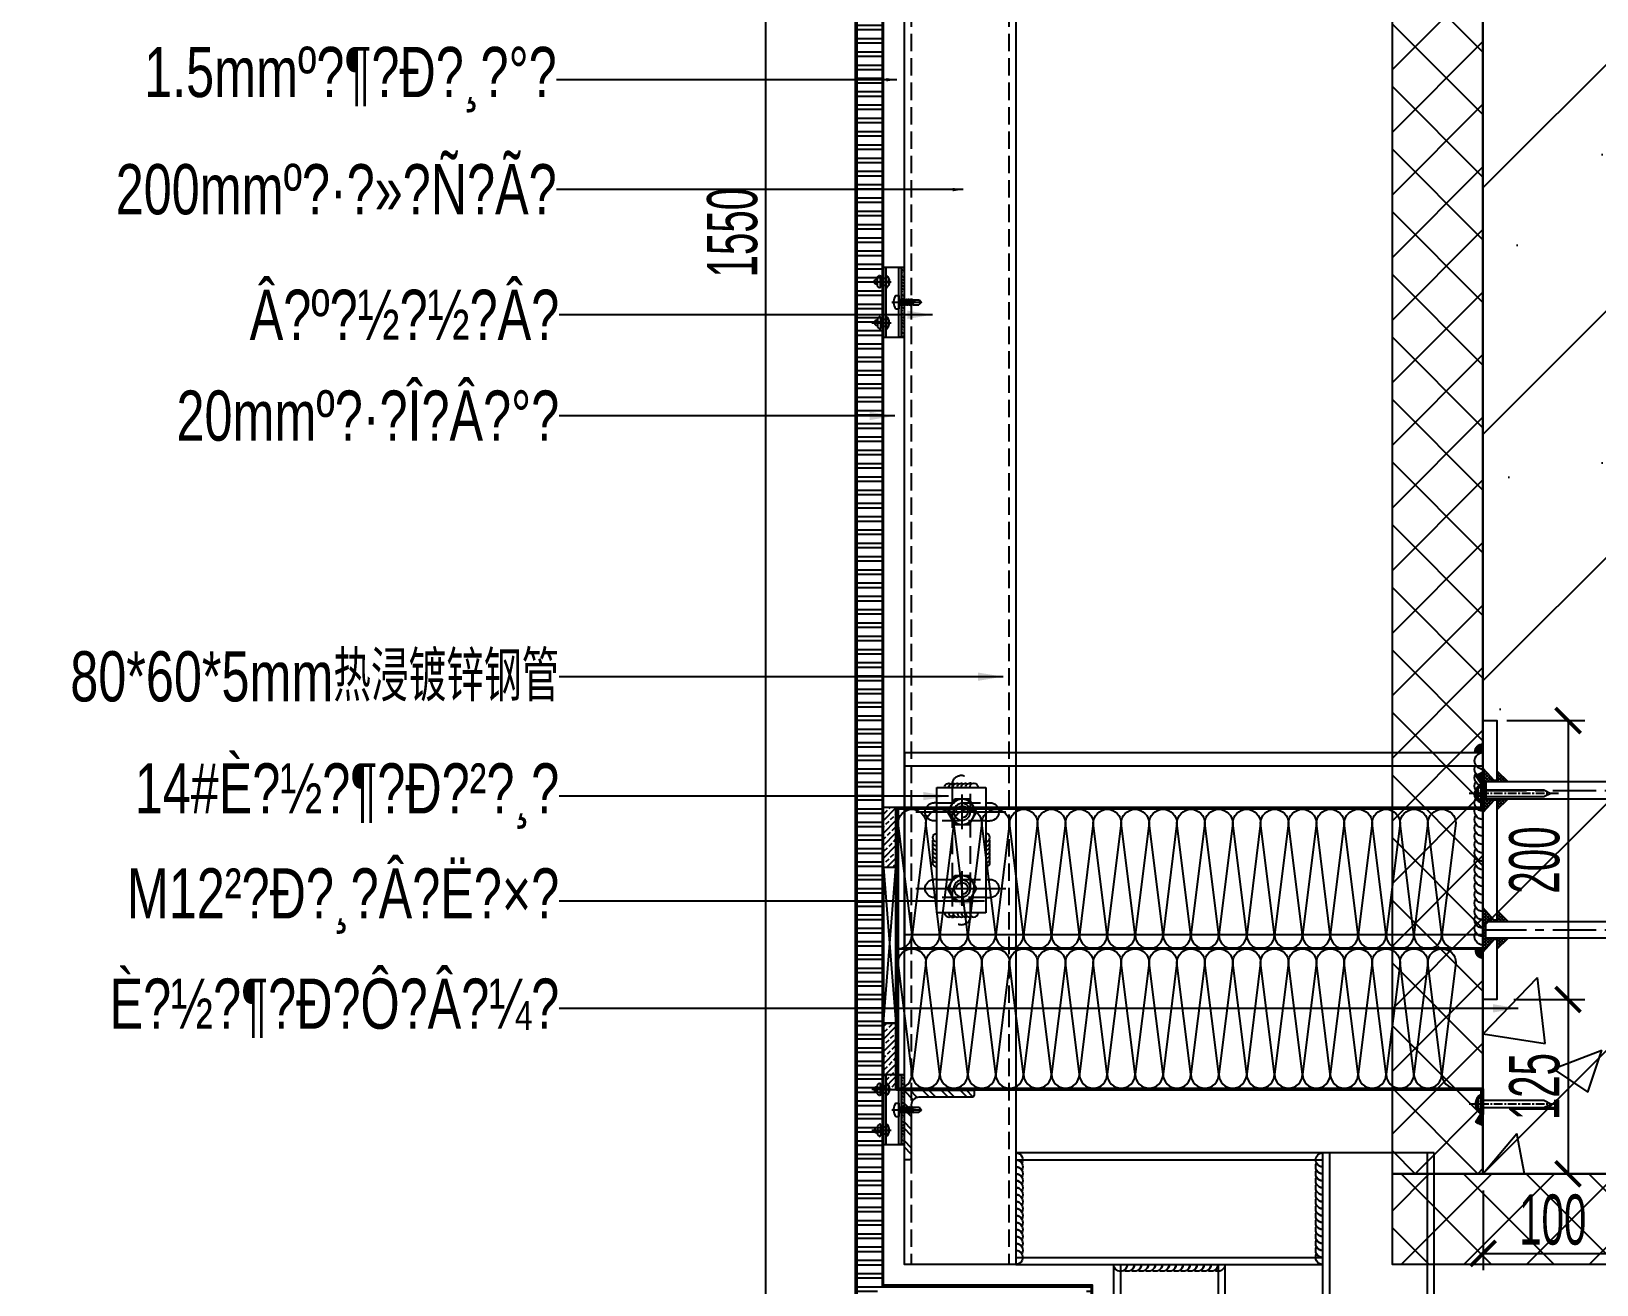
# Model space of a CAD drawing. Extents: x -8792 to 174344, y -43961 to 62816.
# Drawn here: x 119822 to 120944, y -9866 to -8967 of the extents above; entities that cross this region are included whole.
import ezdxf
from ezdxf.xclip import XClip

# ---------------------------------------------------------------- set-up
doc = ezdxf.new("R2010")
doc.units = 0
doc.header["$LTSCALE"] = 50
doc.header["$XCLIPFRAME"] = 0
for name, pattern in [('CENTER', [2, 1.25, -0.25, 0.25, -0.25]), ('CENTER2', [28.575, 19.05, -3.175, 3.175, -3.175]), ('DASH', [0.35, 0.25, -0.1]), ('DOT2', [0.125, 0, -0.125]), ('HIDDEN', [0.375, 0.25, -0.125]), ('HIDDEN2', [0.1875, 0.125, -0.0625]), ('JIS_08_15', [17.25, 15, -0.75, 0.75, -0.75])]:
    doc.linetypes.add(name, pattern=pattern)
for name, color, linetype in [('#分隔线', 1, 'JIS_08_15'), ('#填充层', 8, 'Continuous'), ('#岩棉', 8, 'Continuous'), ('#文字', 2, 'Continuous'), ('#标注', 1, 'Continuous'), ('#焊缝', 1, 'Continuous'), ('#结构边线+内凹外凸边线', 5, 'Continuous'), ('#虚线', 8, 'HIDDEN'), ('#配件', 11, 'Continuous'), ('#钢材', 34, 'Continuous'), ('#铝板', 2, 'Continuous'), ('0-填充', 8, 'Continuous'), ('0-点划线', 1, 'CENTER'), ('0-焊缝', 10, 'Continuous'), ('0-粗实线', 3, 'Continuous'), ('0-胶和胶条', 4, 'Continuous'), ('1 标注线 辅助线', 1, 'CENTER'), ('6 附件', 6, 'Continuous'), ('8 填充 焊缝', 8, 'Continuous'), ('A-FLOR-OTLN', 4, 'DOT2'), ('GASKET', 150, 'Continuous'), ('PJ', 4, 'Continuous'), ('STEEL', 34, 'Continuous'), ('TC', 251, 'Continuous'), ('WA', 34, 'Continuous'), ('XC', 3, 'Continuous'), ('中心线', 1, 'CENTER2'), ('保温层', 6, 'Continuous'), ('其他', 4, 'Continuous'), ('吊顶', 7, 'Continuous'), ('螺栓钉类', 241, 'Continuous')]:
    doc.layers.add(name, color=color, linetype=linetype)
doc.layers.add('TC1_hatch', color=251, linetype='Continuous', lineweight=13)
doc.styles.add('JHZX', font='jrs.shx', dxfattribs={"width": 0.6, "bigfont": 'jhz.shx'})
doc.styles.add('文字1', font='jrs.shx', dxfattribs={"width": 0.7, "bigfont": 'hztxt.shx'})
doc.dimstyles.new('JZBZ-12', dxfattribs={"dimscale": 12, "dimtxt": 3, "dimasz": 1.5, "dimexe": 1, "dimexo": 1, "dimgap": 0.5, "dimtad": 1, "dimdec": 0, "dimdsep": 46, "dimtxsty": 'JHZX', "dimblk1": 'ARCHTICK', "dimblk2": 'ARCHTICK', "dimsah": 1, "dimcen": 0, "dimclrd": 1, "dimclre": 1, "dimclrt": 2, "dimadec": 3, "dimazin": 2, "dimtfac": 1, "dimtdec": 0, "dimtix": 1, "dimtmove": 0, "dimatfit": 3, "dimfxl": 0, "dimtolj": 1, "dimlwd": -1, "dimlwe": -1, "dimarcsym": 0})
doc.dimstyles.new('JZBZ-5', dxfattribs={"dimscale": 5, "dimtxt": 3, "dimasz": 1.5, "dimexe": 1, "dimexo": 1, "dimgap": 0.5, "dimtad": 1, "dimdec": 0, "dimdsep": 46, "dimtxsty": 'JHZX', "dimblk1": 'ARCHTICK', "dimblk2": 'ARCHTICK', "dimsah": 1, "dimcen": 0, "dimclrd": 1, "dimclre": 1, "dimclrt": 2, "dimadec": 3, "dimazin": 2, "dimtfac": 1, "dimtdec": 0, "dimtix": 1, "dimtmove": 0, "dimatfit": 3, "dimfxl": 0, "dimtolj": 1, "dimlwd": -1, "dimlwe": -1, "dimarcsym": 0})

# ---------------------------------------------------------------- blocks, each defined once
blk = doc.blocks.new('A$Cbd8d7c8c')
at = {"layer": 'A-FLOR-OTLN', "color": 8}
blk.add_lwpolyline([(-22721.2, -15689.9), (-43719.4, -33393.2, 0.413756), (-43991.6, -36561, 0.189672), (122158.2, -126683, 0.414786), (124666, -124719.5), (133885.2, -48361.9, 0.379931), (116453.3, -23207.9, 0.236452)], format="xyb", dxfattribs=at)
at = {"layer": '吊顶', "const_width": 3}
blk.add_lwpolyline([(36525.2, -42886.2, 0.056654), (31389.8, -41079.3), (30859.1, -40957.8, -0.112536), (21289.5, -36343.7, -0.028917), (3039, -19971, 0.413532), (-633.6, -19953.4), (-31397.9, -50352.8, 0.414781), (-31416.3, -54033.3, 0.170492), (123964.3, -129414.7, 0.412564), (126841.2, -127143.2), (136317.5, -48655.6, 1.269195), (87076.8, -54393.3)], format="xyb", dxfattribs=at)
blk = doc.blocks.new('*U329')
at = {"layer": '#分隔线', "ltscale": 0.3}
blk.add_line((-10.2, 0), (3.6, 0), dxfattribs=at)
at = {"layer": '#配件', "linetype": 'ByBlock'}
for p, q in [((-4.7, 4.6), (-6.3, 3.2)), ((-6.3, 3.2), (-6.3, 0)), ((-6.3, 0), (-6.3, -3.2)), ((-4, 3.8), (-4.7, 4.6)), ((-4, 3.8), (-4, -3.8)), ((-4, 2.5), (0, 2.5)), ((0, 4.8), (0, -4.8)), ((-6.3, -3.2), (-4.7, -4.6)), ((-4.7, -4.6), (-4, -3.8)), ((-4, -2.5), (0, -2.5))]:
    blk.add_line(p, q, dxfattribs=at)
for centre, radius, start, end in [((-6.8, 0), 1.75, 74.1304, 285.8696), ((-4.3, 0), 6.45, 312.1962, 47.8038), ((4.6, 0), 3.05, 149.4329, 210.5671)]:
    blk.add_arc(centre, radius, start, end, dxfattribs=at)
blk = doc.blocks.new('*U326')
at = {"layer": '中心线', "color": 1, "linetype": 'CENTER', "ltscale": 2.357948}
blk.add_line((0, -4.9), (0, 16.4), dxfattribs=at)
at = {"layer": '其他', "color": 4, "linetype": 'Continuous'}
for p, q in [((-2.4, 9.3), (-0.4, 9.5)), ((-2.4, 7.7), (2.4, 8.3)), ((-2.4, 6.1), (2.4, 6.7)), ((-2.4, 4.5), (2.4, 5.1)), ((-2.4, 2.9), (2.4, 3.5)), ((-2.4, 1.3), (2.4, 1.9)), ((-1.9, 0), (1.8, 0.7)), ((-1.8, 9.6), (-0.4, 9.9)), ((-1.8, 8.9), (0, 9.2)), ((-1.8, 8), (1.8, 8.7)), ((-1.8, 7.3), (1.8, 8)), ((-1.8, 6.4), (1.8, 7.1)), ((-1.8, 5.7), (1.8, 6.4)), ((-1.8, 4.8), (1.8, 5.5)), ((-1.8, 4.1), (1.8, 4.8)), ((-1.8, 3.2), (1.8, 3.9)), ((-1.8, 2.5), (1.8, 3.2)), ((-1.8, 1.6), (1.8, 2.3)), ((-1.8, 0.9), (1.8, 1.6)), ((0, 0), (2.4, 0.3)), ((0.2, 9.3), (1.8, 9.6)), ((0.3, 10), (1.8, 10.3)), ((0.5, 9.7), (2.4, 9.9))]:
    blk.add_line(p, q, dxfattribs=at)
at = {"layer": '螺栓钉类', "color": 241, "linetype": 'Continuous'}
for p, q in [((-0.3, 16), (-1.8, 14.5)), ((-1.8, 9.6), (-1.8, 14.5)), ((-0.4, 9.9), (0.3, 16)), ((0, 16), (-0.3, 16)), ((0, 16), (0.3, 16)), ((0.3, 16), (1.8, 14.5)), ((1.8, 10.3), (1.8, 14.5)), ((-4.7, -2.1), (-4.7, 0)), ((-4.7, 0), (-2, 0)), ((-2.4, 9.3), (-1.8, 9.6)), ((-2.4, 9.3), (-1.8, 8.9)), ((-2.4, 7.7), (-1.8, 8)), ((-2.4, 7.7), (-1.8, 7.3)), ((-2.4, 6.1), (-1.8, 6.4)), ((-2.4, 6.1), (-1.8, 5.7)), ((-2.4, 4.5), (-1.8, 4.8)), ((-2.4, 4.5), (-1.8, 4.1)), ((-2.4, 2.9), (-1.8, 3.2)), ((-2.4, 2.9), (-1.8, 2.5)), ((-2.4, 1.3), (-1.8, 1.6)), ((-2.4, 1.3), (-1.8, 0.9)), ((-2, 0), (2.6, 0)), ((-1.8, 8), (-1.8, 8.9)), ((-1.8, 6.4), (-1.8, 7.3)), ((-1.8, 4.8), (-1.8, 5.7)), ((-1.8, 3.2), (-1.8, 4.1)), ((-1.8, 1.6), (-1.8, 2.5)), ((-1.8, 0.2), (-1.8, 0.9)), ((1.8, 10.3), (2.4, 9.9)), ((1.8, 9.6), (2.4, 9.9)), ((1.8, 8.7), (1.8, 9.6)), ((1.8, 8.7), (2.4, 8.3)), ((1.8, 8), (2.4, 8.3)), ((1.8, 7.1), (1.8, 8)), ((1.8, 7.1), (2.4, 6.7)), ((1.8, 6.4), (2.4, 6.7)), ((1.8, 5.5), (1.8, 6.4)), ((1.8, 5.5), (2.4, 5.1)), ((1.8, 4.8), (2.4, 5.1)), ((1.8, 3.9), (1.8, 4.8)), ((1.8, 3.9), (2.4, 3.5)), ((1.8, 3.2), (2.4, 3.5)), ((1.8, 2.3), (1.8, 3.2)), ((1.8, 2.3), (2.4, 1.9)), ((1.8, 1.6), (2.4, 1.9)), ((1.8, 0.7), (1.8, 1.6)), ((1.8, 0.7), (2.4, 0.3)), ((2.4, 0.2), (2.4, 0.3)), ((2.6, 0), (4.8, 0)), ((-0.4, -3.3), (0.4, -3.3)), ((-0.4, -3.7), (-0.4, -3.3)), ((0.4, -3.7), (0.4, -3.3)), ((4.8, -2.1), (4.8, 0))]:
    blk.add_line(p, q, dxfattribs=at)
for centre, radius, start, end in [((-3.3, 18.9), 4.65, 289.468, 321.5036), ((-2, 0.2), 0.2, 270, 0), ((0, 9.7), 0.447, 154.9328, 46.41), ((2.6, 0.2), 0.2, 180, 270), ((0, 4.3), 8, 233.5764, 267.134), ((0, 4.3), 8, 272.866, 306.4236)]:
    blk.add_arc(centre, radius, start, end, dxfattribs=at)
blk = doc.blocks.new('A$C11e1ca40')
at = {"layer": 'GASKET'}
h = blk.add_hatch(dxfattribs=at)
h.set_pattern_fill('ANSI33', color=256, scale=0.5, double=1)
h.set_pattern_definition([(45, (-13726.6846, -3571.859), (-2.245064, 2.245064), []), (45, (-13724.4395, -3571.859), (-2.245064, 2.245064), [1.5875, -0.79375])])
h.paths.add_polyline_path([(-25, -2), (25, -2), (25, 0), (-25, 0)])
blk.add_lwpolyline([(-25, -2), (25, -2), (25, 0), (-25, 0), (-25, -2)], dxfattribs=at)
at = {"layer": 'XC'}
for points in [[(-25, -15), (25, -15), (25, -2), (-25, -2)], [(25, -4), (-25, -4), (-25, -2), (25, -2)]]:
    blk.add_lwpolyline(points, close=True, dxfattribs=at)
for points in [[(25, -4), (-25, -4)], [(25, -13), (-25, -13)]]:
    blk.add_lwpolyline(points, dxfattribs=at)
at = {"layer": '6 附件', "xscale": -1, "rotation": 270}
blk.add_blockref('*U329', (-14.7, -13), dxfattribs=at)
at = {"layer": '6 附件', "rotation": 90}
blk.add_blockref('*U329', (14.7, -13), dxfattribs=at)
at = {"layer": '螺栓钉类'}
blk.add_blockref('*U326', (0, -4, 0), dxfattribs=at)
blk = doc.blocks.new('*U132')
at = {"layer": '8 填充 焊缝'}
h = blk.add_hatch(dxfattribs=at)
h.set_pattern_fill('ANSI37', color=256, scale=0.5, style=0)
h.set_pattern_definition([(45, (12.254, 0), (-1.122532, 1.122532), []), (135, (12.254, 0), (-1.122532, -1.122532), [])])
h.paths.add_polyline_path([(-66, 0), (-50, 0), (-50, -2), (-56, -2), (-56, -8), (-57, -8)])
h.paths.add_polyline_path([(-64, -10), (-56, -10), (-56, -18)])
h.paths.add_polyline_path([(-57, -10), (-57, -8), (-56, -8), (-56, -10)])
h.paths.add_polyline_path([(-44, -10), (-44, -8), (-43, -8), (-43, -10)])
h.paths.add_polyline_path([(-43, -8), (-44, -8), (-44, -2), (-50, -2), (-50, 0), (-34, 0)])
h.paths.add_polyline_path([(-44, -18), (-44, -10), (-36, -10)])
h = blk.add_hatch(dxfattribs=at)
h.set_pattern_fill('ANSI37', color=256, scale=0.5, style=0)
h.set_pattern_definition([(45, (-194.1757, 772.9268), (-1.122532, 1.122532), []), (135, (-194.1757, 772.9268), (-1.122532, -1.122532), [])])
h.paths.add_polyline_path([(66, 0), (50, 0), (50, -2), (56, -2), (56, -8), (57, -8)])
h.paths.add_polyline_path([(64, -10), (56, -10), (56, -18)])
h.paths.add_polyline_path([(57, -10), (57, -8), (56, -8), (56, -10)])
h.paths.add_polyline_path([(44, -10), (44, -8), (43, -8), (43, -10)])
h.paths.add_polyline_path([(43, -8), (44, -8), (44, -2), (50, -2), (50, 0), (34, 0)])
h.paths.add_polyline_path([(44, -18), (44, -10), (36, -10)])
at = {"layer": '0-焊缝'}
for points in [[(-44, -200, 0.57735), (-39.7, -192.5, -0.267949), (-44, -195, 0.57735), (-39.7, -187.5, -0.267949), (-44, -190, 0.57735), (-39.7, -182.5, -0.267949), (-44, -185, 0.57735), (-39.7, -177.5, -0.267949), (-44, -180, 0.57735), (-39.7, -172.5, -0.267949), (-44, -175, 0.57735), (-39.7, -167.5, -0.267949), (-44, -170, 0.57735), (-39.7, -162.5, -0.267949), (-44, -165, 0.57735), (-39.7, -157.5, -0.267949), (-44, -160, 0.57735), (-39.7, -152.5, -0.267949), (-44, -155, 0.57735), (-39.7, -147.5, -0.267949), (-44, -150, 1), (-44, -140, 1)], [(44, -200, -0.57735), (39.7, -192.5, 0.267949), (44, -195, -0.57735), (39.7, -187.5, 0.267949), (44, -190, -0.57735), (39.7, -182.5, 0.267949), (44, -185, -0.57735), (39.7, -177.5, 0.267949), (44, -180, -0.57735), (39.7, -172.5, 0.267949), (44, -175, -0.57735), (39.7, -167.5, 0.267949), (44, -170, -0.57735), (39.7, -162.5, 0.267949), (44, -165, -0.57735), (39.7, -157.5, 0.267949), (44, -160, -0.57735), (39.7, -152.5, 0.267949), (44, -155, -0.57735), (39.7, -147.5, 0.267949), (44, -150, -1), (44, -140, -1)]]:
    blk.add_lwpolyline(points, format="xyb", dxfattribs=at)
at = {"layer": '1 标注线 辅助线', "ltscale": 0.5}
for p, q in [((-50, 0), (-50, -210.3)), ((50, 0), (50, -210.3))]:
    blk.add_line(p, q, dxfattribs=at)
at = {"layer": '6 附件'}
for p, q in [((-57, -8), (-66, 0)), ((-43, -8), (-34, 0)), ((43, -8), (34, 0)), ((57, -8), (66, 0)), ((-64, -10), (-56, -18)), ((-57, -10), (-57, -8)), ((-36, -10), (-44, -18)), ((-43, -10), (-43, -8)), ((36, -10), (44, -18)), ((43, -10), (43, -8)), ((64, -10), (56, -18)), ((57, -10), (57, -8))]:
    blk.add_line(p, q, dxfattribs=at)
at = {"layer": 'STEEL'}
for points in [[(-56, -10), (-100, -10), (-100, 0), (100, 0), (100, -10), (56, -10)], [(44, -10), (-44, -10)], [(-44, -200), (-32, -200), (-32, -140), (-44, -140)], [(44, -200), (32, -200), (32, -140), (44, -140)]]:
    blk.add_lwpolyline(points, dxfattribs=at)
for points in [[(-44, -200), (-56, -200), (-56, -2), (-44, -2)], [(44, -200), (56, -200), (56, -2), (44, -2)]]:
    blk.add_lwpolyline(points, close=True, dxfattribs=at)
blk = doc.blocks.new('A$Ce8f40058')
at = {"layer": '#焊缝', "ltscale": 10}
for points in [[(-80, -80, -0.57735), (-84.3, -72.5, 0.267949), (-80, -75, -0.57735), (-84.3, -67.5, 0.267949), (-80, -70, -0.57735), (-84.3, -62.5, 0.267949), (-80, -65, -0.57735), (-84.3, -57.5, 0.267949), (-80, -60, -0.57735), (-84.3, -52.5, 0.267949), (-80, -55, -0.57735), (-84.3, -47.5, 0.267949), (-80, -50, -0.57735), (-84.3, -42.5, 0.267949), (-80, -45, -0.57735), (-84.3, -37.5, 0.267949), (-80, -40, -0.57735), (-84.3, -32.5, 0.267949), (-80, -35, -0.57735), (-84.3, -27.5, 0.267949), (-80, -30, -0.57735), (-84.3, -22.5, 0.267949), (-80, -25, -0.57735), (-84.3, -17.5, 0.267949), (-80, -20, -0.57735), (-84.3, -12.5, 0.267949), (-80, -15, -0.57735), (-84.3, -7.5, 0.267949), (-80, -10, -1), (-80, 0, -1)], [(-150, -80, -0.57735), (-157.5, -84.3, 0.267949), (-155, -80, -0.57735), (-162.5, -84.3, 0.267949), (-160, -80, -0.57735), (-167.5, -84.3, 0.267949), (-165, -80, -0.57735), (-172.5, -84.3, 0.267949), (-170, -80, -0.57735), (-177.5, -84.3, 0.267949), (-175, -80, -0.57735), (-182.5, -84.3, 0.267949), (-180, -80, -0.57735), (-187.5, -84.3, 0.267949), (-185, -80, -0.57735), (-192.5, -84.3, 0.267949), (-190, -80, -0.57735), (-197.5, -84.3, 0.267949), (-195, -80, -0.57735), (-202.5, -84.3, 0.267949), (-200, -80, -0.57735), (-207.5, -84.3, 0.267949), (-205, -80, -0.57735), (-212.5, -84.3, 0.267949), (-210, -80, -0.57735), (-217.5, -84.3, 0.267949), (-215, -80, -0.57735), (-222.5, -84.3, 0.267949), (-220, -80, -1), (-230, -80, -1)], [(-150, -200, -0.57735), (-145.7, -207.5, 0.267949), (-150, -205, -0.57735), (-145.7, -212.5, 0.267949), (-150, -210, -0.57735), (-145.7, -217.5, 0.267949), (-150, -215, -0.57735), (-145.7, -222.5, 0.267949), (-150, -220, -0.57735), (-145.7, -227.5, 0.267949), (-150, -225, -0.57735), (-145.7, -232.5, 0.267949), (-150, -230, -0.57735), (-145.7, -237.5, 0.267949), (-150, -235, -0.57735), (-145.7, -242.5, 0.267949), (-150, -240, -0.57735), (-145.7, -247.5, 0.267949), (-150, -245, -0.57735), (-145.7, -252.5, 0.267949), (-150, -250, -0.57735), (-145.7, -257.5, 0.267949), (-150, -255, -0.57735), (-145.7, -262.5, 0.267949), (-150, -260, -0.57735), (-145.7, -267.5, 0.267949), (-150, -265, -0.57735), (-145.7, -272.5, 0.267949), (-150, -270, -1), (-150, -280, -1)], [(-80, -200, 0.57735), (-84.3, -207.5, -0.267949), (-80, -205, 0.57735), (-84.3, -212.5, -0.267949), (-80, -210, 0.57735), (-84.3, -217.5, -0.267949), (-80, -215, 0.57735), (-84.3, -222.5, -0.267949), (-80, -220, 0.57735), (-84.3, -227.5, -0.267949), (-80, -225, 0.57735), (-84.3, -232.5, -0.267949), (-80, -230, 0.57735), (-84.3, -237.5, -0.267949), (-80, -235, 0.57735), (-84.3, -242.5, -0.267949), (-80, -240, 0.57735), (-84.3, -247.5, -0.267949), (-80, -245, 0.57735), (-84.3, -252.5, -0.267949), (-80, -250, 0.57735), (-84.3, -257.5, -0.267949), (-80, -255, 0.57735), (-84.3, -262.5, -0.267949), (-80, -260, 0.57735), (-84.3, -267.5, -0.267949), (-80, -265, 0.57735), (-84.3, -272.5, -0.267949), (-80, -270, 1), (-80, -280, 1)]]:
    blk.add_lwpolyline(points, format="xyb", dxfattribs=at)
at = {"layer": '#虚线', "color": 8, "linetype": 'DASH', "ltscale": 20}
for p, q in [((-75, 0), (-75, -399.9)), ((-5, 0), (-5, -399.9)), ((-300, -5), (-80, -5)), ((-300, -75), (-80, -75)), ((-225, -80), (-225, -280)), ((-155, -80), (-155, -280)), ((-150, -205), (-80, -205)), ((-150, -275), (-75, -275))]:
    blk.add_line(p, q, dxfattribs=at)
at = {"layer": 'WA'}
for p, q in [((0, 0), (-300, 0)), ((-80, 0), (-80, -399.9)), ((0, -399.9), (0, 0)), ((-300, -80), (-80, -80)), ((-230, -80), (-230, -280)), ((-150, -280), (-150, -80)), ((-80, -200), (-150, -200)), ((-230, -280), (-80, -280)), ((-80, -399.9), (0, -399.9))]:
    blk.add_line(p, q, dxfattribs=at)
blk = doc.blocks.new('*U209')
at = {"layer": '0-焊缝'}
for centre, end in [((3996.51, 3047.67), 180), ((4001.51, 3047.67), 120), ((4006.51, 3047.67), 120), ((4011.51, 3047.67), 120), ((4016.51, 3047.67), 120), ((4021.51, 3047.67), 120), ((4026.51, 3047.67), 120), ((4031.51, 3047.67), 120), ((4036.51, 3047.67), 120), ((4041.51, 3047.67), 120), ((4046.51, 3047.67), 120), ((4051.51, 3047.67), 120), ((4056.51, 3047.67), 120), ((4061.51, 3047.67), 120), ((4066.51, 3047.67), 120), ((4071.51, 3047.67), 120), ((4076.51, 3047.67), 120), ((4081.51, 3047.67), 120), ((4086.51, 3047.67), 120), ((4091.51, 3047.67), 120), ((4096.51, 3047.67), 120), ((4101.51, 3047.67), 120)]:
    blk.add_arc(centre, 5, 0, end, dxfattribs=at)
blk = doc.blocks.new('*U288')
at = {"layer": '#焊缝'}
for centre, end in [((3996.5, 3047.7), 180), ((4001.5, 3047.7), 120), ((4006.5, 3047.7), 120), ((4011.5, 3047.7), 120), ((4016.5, 3047.7), 120), ((4021.5, 3047.7), 120), ((4026.5, 3047.7), 120)]:
    blk.add_arc(centre, 5, 0, end, dxfattribs=at)
blk = doc.blocks.new('*U289')
at = {"layer": '#焊缝'}
for centre, end in [((3996.5, 3047.7), 180), ((4001.5, 3047.7), 120), ((4006.5, 3047.7), 120), ((4011.5, 3047.7), 120), ((4016.5, 3047.7), 120), ((4021.5, 3047.7), 120), ((4026.5, 3047.7), 120)]:
    blk.add_arc(centre, 5, 0, end, dxfattribs=at)
blk = doc.blocks.new('*U134')
at = {"layer": '#焊缝'}
h = blk.add_hatch(color=256, dxfattribs=at)
edge = h.paths.add_edge_path()
edge.add_line((2100.9, 914.2), (2100.9, 908.2))
edge.add_ellipse((2100.9, 902.2), major_axis=(-4.24, 4.24), ratio=1, start_angle=302.9288, end_angle=315, ccw=False)
edge.add_line((2102.1, 908), (2106.9, 908))
edge.add_ellipse((2100.9, 908.2), major_axis=(4.24, 4.24), ratio=1, start_angle=313.733, end_angle=405)
at = {"layer": '#钢材'}
h = blk.add_hatch(color=256, dxfattribs=at)
edge = h.paths.add_edge_path()
edge.add_line((2106.5, 768.1), (2100.9, 768.1))
edge.add_line((2100.9, 768.1), (2100.9, 760.1))
edge.add_ellipse((2100.9, 766.1), major_axis=(-4.24, 4.24), ratio=1, start_angle=135, end_angle=244.4712)
at = {"layer": '#分隔线'}
for p, q in [((2474.5, 853.3), (2474.5, 878.1)), ((2474.5, 798.3), (2474.5, 823.1)), ((2507.6, 810.7), (2443, 810.7))]:
    blk.add_line(p, q, dxfattribs=at)
at = {"layer": '#分隔线', "color": 34, "ltscale": 0.9}
blk.add_line((2507.6, 865.7), (2443, 865.7), dxfattribs=at)
at = {"layer": '#焊缝', "extrusion": (-1.22461e-16, 5.56886e-30, -1)}
blk.add_arc((-2100.9, 908.2), 6, 90, 180, dxfattribs=at)
at = {"layer": '#配件'}
for points in [[(2479.7, 874.7), (2484.9, 865.7), (2479.7, 856.7), (2469.3, 856.7), (2464.1, 865.7), (2469.3, 874.7)], [(2479.7, 819.7), (2484.9, 810.7), (2479.7, 801.7), (2469.3, 801.7), (2464.1, 810.7), (2469.3, 819.7)]]:
    blk.add_lwpolyline(points, close=True, dxfattribs=at)
for centre, radius in [((2474.5, 865.7), 9), ((2474.5, 865.7), 6), ((2474.5, 810.7), 9), ((2474.5, 810.7), 6)]:
    blk.add_circle(centre, radius, dxfattribs=at)
for centre in [(2474.5, 865.7), (2474.5, 810.7)]:
    blk.add_arc(centre, 4.25, 0, 270, dxfattribs=at)
at = {"layer": '#钢材', "color": 34}
for p, q in [((2515.9, 908.2), (2100.9, 908.2)), ((2100.9, 768.2), (2100.9, 908.2)), ((2515.9, 898.7), (2100.9, 898.7)), ((2100.9, 888.2), (2100.9, 788.2)), ((2492.5, 883.2), (2457.5, 883.2)), ((2457.5, 883.2), (2457.5, 793.2)), ((2492.5, 793.2), (2492.5, 883.2)), ((2457.5, 817.2), (2454.5, 817.2)), ((2515.9, 777.7), (2100.9, 777.7)), ((2515.9, 768.2), (2100.9, 768.2))]:
    blk.add_line(p, q, dxfattribs=at)
at = {"layer": '#钢材', "color": 8, "linetype": 'HIDDEN', "ltscale": 2}
blk.add_line((2435.9, 908.2), (2435.9, 768.2), dxfattribs=at)
at = {"layer": '#钢材'}
for p, q in [((2515.9, 908.2), (2515.9, 768.2)), ((2457.5, 872.2), (2454.5, 872.2)), ((2492.5, 872.2), (2494.5, 872.2)), ((2457.5, 859.2), (2454.5, 859.2)), ((2492.5, 859.2), (2494.5, 859.2)), ((2492.5, 817.2), (2494.5, 817.2)), ((2457.5, 804.2), (2454.5, 804.2)), ((2492.5, 804.2), (2494.5, 804.2)), ((2457.5, 793.2), (2492.5, 793.2))]:
    blk.add_line(p, q, dxfattribs=at)
at = {"layer": '#钢材', "linetype": 'Continuous'}
for p, q in [((2454.5, 872.2), (2454.5, 872.2)), ((2494.5, 872.2), (2494.5, 872.2)), ((2454.5, 859.2), (2454.5, 859.2)), ((2494.5, 859.2), (2494.5, 859.2)), ((2454.5, 817.2), (2454.5, 817.2)), ((2494.5, 817.2), (2494.5, 817.2)), ((2454.5, 804.2), (2454.5, 804.2)), ((2494.5, 804.2), (2494.5, 804.2))]:
    blk.add_line(p, q, dxfattribs=at)
at = {"layer": '#钢材', "color": 34, "linetype": 'HIDDEN2', "ltscale": 2}
for p, q in [((2492.5, 872.2), (2457.5, 872.2)), ((2457.5, 859.2), (2492.5, 859.2)), ((2492.5, 817.2), (2457.5, 817.2)), ((2457.5, 804.2), (2492.5, 804.2))]:
    blk.add_line(p, q, dxfattribs=at)
blk.add_lwpolyline([(2481.5, 885.4), (2481.5, 791, -1), (2468.5, 791), (2468.5, 885.4, -1)], format="xyb", close=True, dxfattribs=at)
at = {"layer": '#钢材', "color": 34}
for centre, start, end in [((2454.5, 865.7), 90, 270), ((2494.5, 865.7), 270, 90), ((2454.5, 810.7), 90, 270), ((2494.5, 810.7), 270, 90)]:
    blk.add_arc(centre, 6.5, start, end, dxfattribs=at)
at = {"layer": '#钢材', "color": 34, "xscale": 1.2, "yscale": 1.2, "zscale": 1.2, "rotation": 270}
blk.add_blockref('*U209', (-1556.3, 5698), dxfattribs=at)
at = {"layer": '#钢材', "xscale": 0.6, "yscale": 0.6, "zscale": 0.6}
blk.add_blockref('*U288', (68.1, -945.4), dxfattribs=at)
at = {"layer": '#钢材', "yscale": 0.6, "zscale": 0.6}
for name, p, xscale, rotation in [('*U289', (4286.1, 3245.1), -0.6, 90), ('*U289', (663.9, 3245.1), 0.6, 270), ('*U288', (68.1, 2621.8), -0.6, 180)]:
    blk.add_blockref(name, p, dxfattribs=dict(at, xscale=xscale, rotation=rotation))
blk = doc.blocks.new('射钉1')
at = {"layer": '0-点划线', "lineweight": -3, "ltscale": 0.1}
blk.add_line((55.5, 0), (-8.4, 0), dxfattribs=at)
at = {"layer": '0-粗实线'}
blk.add_line((0, -2.5), (0, 2.5), dxfattribs=at)
blk.add_lwpolyline([(45, 2.5), (0, 2.5), (0, 4.8, 0.198788), (-3, 2.4), (-3, -2.4, 0.198788), (0, -4.8), (0, -2.5), (45, -2.5), (50, 0)], format="xyb", close=True, dxfattribs=at)
blk.add_lwpolyline([(-2.4, 3.2), (-2, 2.7, -0.304141), (-1.9, 1.6), (-2, 1.5, 0.444452), (-1.7, 0.8), (-1.2, 0.1, -0.390174), (-1.2, -0.1), (-1.7, -0.8, 0.444452), (-2, -1.5), (-1.9, -1.6, -0.304141), (-2, -2.7), (-2.4, -3.2)], format="xyb", dxfattribs=at)
blk = doc.blocks.new('*U210')
at = {"layer": '#岩棉'}
blk.add_lwpolyline([(-4.44, 0), (205.31, 0), (205.31, 50), (-4.44, 50)], close=True, dxfattribs=at)
for points in [[(-4.44, 0, 0.414214), (0.56, 5), (-4.44, 45, -1), (5.56, 45), (0.56, 5, 0.414214), (5.56, 0)], [(5.56, 0, 0.414214), (10.56, 5), (5.56, 45, -1), (15.56, 45), (10.56, 5, 0.414214), (15.56, 0)], [(15.56, 0, 0.414214), (20.56, 5), (15.56, 45, -1), (25.56, 45), (20.56, 5, 0.414214), (25.56, 0)], [(25.56, 0, 0.414214), (30.56, 5), (25.56, 45, -1), (35.56, 45), (30.56, 5, 0.414214), (35.56, 0)], [(35.56, 0, 0.414214), (40.56, 5), (35.56, 45, -1), (45.56, 45), (40.56, 5, 0.414214), (45.56, 0)], [(45.56, 0, 0.414214), (50.56, 5), (45.56, 45, -1), (55.56, 45), (50.56, 5, 0.414214), (55.56, 0)], [(55.56, 0, 0.414214), (60.56, 5), (55.56, 45, -1), (65.56, 45), (60.56, 5, 0.414214), (65.56, 0)], [(65.56, 0, 0.414214), (70.56, 5), (65.56, 45, -1), (75.56, 45), (70.56, 5, 0.414214), (75.56, 0)], [(75.56, 0, 0.414214), (80.56, 5), (75.56, 45, -1), (85.56, 45), (80.56, 5, 0.414214), (85.56, 0)], [(85.56, 0, 0.414214), (90.56, 5), (85.56, 45, -1), (95.56, 45), (90.56, 5, 0.414214), (95.56, 0)], [(95.56, 0, 0.414214), (100.56, 5), (95.56, 45, -1), (105.56, 45), (100.56, 5, 0.414214), (105.56, 0)], [(105.56, 0, 0.414214), (110.56, 5), (105.56, 45, -1), (115.56, 45), (110.56, 5, 0.414214), (115.56, 0)], [(115.56, 0, 0.414214), (120.56, 5), (115.56, 45, -1), (125.56, 45), (120.56, 5, 0.414214), (125.56, 0)], [(125.56, 0, 0.414214), (130.56, 5), (125.56, 45, -1), (135.56, 45), (130.56, 5, 0.414214), (135.56, 0)], [(135.56, 0, 0.414214), (140.56, 5), (135.56, 45, -1), (145.56, 45), (140.56, 5, 0.414214), (145.56, 0)], [(145.56, 0, 0.414214), (150.56, 5), (145.56, 45, -1), (155.56, 45), (150.56, 5, 0.414214), (155.56, 0)], [(155.56, 0, 0.414214), (160.56, 5), (155.56, 45, -1), (165.56, 45), (160.56, 5, 0.414214), (165.56, 0)], [(165.56, 0, 0.414214), (170.56, 5), (165.56, 45, -1), (175.56, 45), (170.56, 5, 0.414214), (175.56, 0)], [(175.56, 0, 0.414214), (180.56, 5), (175.56, 45, -1), (185.56, 45), (180.56, 5, 0.414214), (185.56, 0)], [(185.56, 0, 0.414214), (190.56, 5), (185.56, 45, -1), (195.56, 45), (190.56, 5, 0.414214), (195.56, 0)]]:
    blk.add_lwpolyline(points, format="xyb", dxfattribs=at)
blk = doc.blocks.new('A$C075f0f5b')
at = {"layer": 'PJ'}
h = blk.add_hatch(dxfattribs=at)
h.set_pattern_fill('ANSI32', color=8, scale=2, angle=180, style=0)
h.set_pattern_definition([(225, (-3872.36, -631.605), (6.735192, -6.735192), []), (225, (-3876.85, -631.605), (6.735192, -6.735192), [])])
edge = h.paths.add_edge_path()
edge.add_line((0, 0), (-50, 0))
edge.add_line((-50, 0), (-50, -3.3))
edge.add_arc((-48.3, -3.3), 1.67, 180, 270)
edge.add_line((-48.3, -5), (-10.5, -5))
edge.add_arc((-10.5, -10.5), 5.5, 0, 90, ccw=False)
edge.add_line((-5, -10.5), (-5, -48.3))
edge.add_arc((-3.3, -48.3), 1.67, 180, 270)
edge.add_line((-3.3, -50), (0, -50))
edge.add_line((0, -50), (0, 0))
at = {"layer": 'WA'}
blk.add_lwpolyline([(0, 0), (-50, 0), (-50, -3.3, 0.414214), (-48.3, -5), (-10.5, -5, -0.414214), (-5, -10.5), (-5, -48.3, 0.414214), (-3.3, -50), (0, -50), (0, 0)], format="xyb", dxfattribs=at)
blk = doc.blocks.new('A$C3024f92e')
at = {"layer": '0-填充'}
h = blk.add_hatch(dxfattribs=at)
h.set_pattern_fill('ANSI32', color=256, scale=0.3, angle=-90, style=0)
h.set_pattern_definition([(315, (33374.979, 37137.0556), (1.010278814, 1.010278814), []), (315, (33374.979, 37136.382), (1.010278814, 1.010278814), [])])
edge = h.paths.add_edge_path()
edge.add_arc((-670, -1), 1, 90, 180, ccw=False)
edge.add_line((-670, 0), (-251.4, 0))
edge.add_line((-251.4, 0), (-251.4, 16.9))
edge.add_arc((-251.9, 16.9), 0.5, 0, 33.6901)
edge.add_line((-251.5, 17.2), (-255.2, 22.7))
edge.add_line((-255.2, 22.7), (-253.9, 23.5))
edge.add_line((-253.9, 23.5), (-250.3, 18.1))
edge.add_arc((-251.9, 16.9), 2, 0, 33.6901, ccw=False)
edge.add_line((-249.9, 16.9), (-249.9, -0.5))
edge.add_arc((-250.9, -0.5), 1, 270, 360, ccw=False)
edge.add_line((-250.9, -1.5), (-669.5, -1.5))
edge.add_line((-669.5, -1.5), (-669.5, -201.5))
edge.add_line((-669.5, -201.5), (-250.9, -201.5))
edge.add_arc((-250.9, -202.5), 1, 0, 90, ccw=False)
edge.add_line((-249.9, -202.5), (-249.9, -219.9))
edge.add_arc((-251.9, -219.9), 2, -33.6901, 0, ccw=False)
edge.add_line((-250.3, -221.1), (-253.9, -226.5))
edge.add_line((-253.9, -226.5), (-255.2, -225.7))
edge.add_line((-255.2, -225.7), (-251.5, -220.2))
edge.add_arc((-251.9, -219.9), 0.5, 326.3099, 360)
edge.add_line((-251.4, -219.9), (-251.4, -203))
edge.add_line((-251.4, -203), (-670, -203))
edge.add_arc((-670, -202), 1, 180, 270, ccw=False)
edge.add_line((-671, -202), (-671, -1))
h = blk.add_hatch(dxfattribs=at)
h.set_pattern_fill('DOTS', color=256, scale=0.3, angle=-90, style=0)
h.set_pattern_definition([(270, (-255.5183, -54.5784), (0.47625, -0.238125), [0, -0.47625])])
edge = h.paths.add_edge_path()
edge.add_line((-251.4, 16.6), (-251.4, 14.7))
edge.add_arc((-250, 9.9), 5, 106.2817, 151.2542)
edge.add_line((-254.4, 12.3), (-254.4, 7.5))
edge.add_arc((-250, 9.9), 5, 208.7458, 253.7183)
edge.add_line((-251.4, 5.1), (-251.4, 3.1))
edge.add_arc((-247.9, 9.8), 7.62, 117.683, 242.317, ccw=False)
h = blk.add_hatch(dxfattribs=at)
h.set_pattern_fill('DOTS', color=256, scale=0.3, angle=-90, style=0)
h.set_pattern_definition([(270, (-255.5183, -206.076), (0.47625, -0.238125), [0, -0.47625])])
edge = h.paths.add_edge_path()
edge.add_line((-251.4, -219.6), (-251.4, -217.7))
edge.add_arc((-250, -212.9), 5, 208.7458, 253.7183, ccw=False)
edge.add_line((-254.4, -215.3), (-254.4, -210.5))
edge.add_arc((-250, -212.9), 5, 106.2817, 151.2542, ccw=False)
edge.add_line((-251.4, -208.1), (-251.4, -206.1))
edge.add_arc((-247.9, -212.8), 7.62, 117.683, 242.317)
at = {"layer": 'PJ'}
h = blk.add_hatch(dxfattribs=at)
h.set_pattern_fill('ANSI33', color=256, angle=180, style=0)
h.set_pattern_definition([(225, (-1658971.929, 71007.9304), (4.49012806, -4.49012806), []), (225, (-1658976.419, 71007.9304), (4.49012806, -4.49012806), [3.175, -1.5875])])
h.paths.add_polyline_path([(-680, 0), (-671, 0), (-671, -43.2), (-680, -43.2)])
h = blk.add_hatch(dxfattribs=at)
h.set_pattern_fill('ANSI33', color=256, angle=180, style=0)
h.set_pattern_definition([(225, (-1658971.929, 70905.036), (4.49012806, -4.49012806), []), (225, (-1658976.419, 70905.036), (4.49012806, -4.49012806), [3.175, -1.5875])])
h.paths.add_polyline_path([(-680, -202.5), (-671, -202.5), (-671, -155), (-680, -155)])
at = {"layer": 'TC', "ltscale": 10}
h = blk.add_hatch(dxfattribs=at)
h.set_pattern_fill('ANSI36', color=256, scale=0.5, angle=-90)
h.set_pattern_definition([(315, (-237.99674, -74.1466), (1.5434815, -0.4209495), [1.984375, -0.396875, 0, -0.396875])])
edge = h.paths.add_edge_path()
edge.add_line((-249.9, 25.8), (-249.9, 16.9))
edge.add_arc((-251.9, 16.9), 2, 360, 393.6901)
edge.add_line((-250.3, 18.1), (-253.9, 23.5))
edge.add_arc((-255.5, 30.9), 7.51, 281.741, 317.4189)
h = blk.add_hatch(dxfattribs=at)
h.set_pattern_fill('ANSI36', color=256, scale=0.5, angle=-90)
h.set_pattern_definition([(315, (-237.99674, -225.6442), (1.54348, -0.42095), [1.984375, -0.396875, 0, -0.396875])])
edge = h.paths.add_edge_path()
edge.add_line((-249.9, -228.8), (-249.9, -219.9))
edge.add_arc((-251.9, -219.9), 2, -33.6901, 0, ccw=False)
edge.add_line((-250.3, -221.1), (-253.9, -226.5))
edge.add_arc((-255.5, -233.9), 7.51, 42.5811, 78.259, ccw=False)
at = {"layer": '0-胶和胶条'}
for points in [[(-249.9, 25.8), (-249.9, 16.9, 0.148069), (-250.3, 18.1), (-253.9, 23.5, 0.156944)], [(-251.4, 16.6), (-251.4, 14.7, 0.198788), (-254.4, 12.3), (-254.4, 7.5, 0.198788), (-251.4, 5.1), (-251.4, 3.1, -0.604632)], [(-251.4, -219.6), (-251.4, -217.7, -0.198788), (-254.4, -215.3), (-254.4, -210.5, -0.198788), (-251.4, -208.1), (-251.4, -206.1, 0.604632)], [(-249.9, -228.8), (-249.9, -219.9, -0.148069), (-250.3, -221.1), (-253.9, -226.5, -0.156944)]]:
    blk.add_lwpolyline(points, format="xyb", close=True, dxfattribs=at)
for centre in [(-247.9, 9.8), (-247.9, -212.8)]:
    blk.add_arc(centre, 7.62, 117.683, 242.317, dxfattribs=at)
at = {"layer": 'PJ'}
for p, q in [((-680, -43.2, 0), (-671, -155, 0)), ((-680, -155, 0), (-671, -43.2, 0))]:
    blk.add_line(p, q, dxfattribs=at)
for points in [[(-680, 0), (-671, 0), (-671, -43.2), (-680, -43.2)], [(-680, -155), (-671, -155), (-671, -43.2), (-680, -43.2)], [(-680, -202.5), (-671, -202.5), (-671, -155), (-680, -155)]]:
    blk.add_lwpolyline(points, close=True, dxfattribs=at)
at = {"layer": 'STEEL'}
blk.add_lwpolyline([(-671, -1, -0.414214), (-670, 0), (-251.4, 0), (-251.4, 16.9, 0.148069), (-251.5, 17.2), (-255.2, 22.7), (-253.9, 23.5), (-250.3, 18.1, -0.148069), (-249.9, 16.9), (-249.9, -0.5, -0.414214), (-250.9, -1.5), (-669.5, -1.5), (-669.5, -201.5), (-250.9, -201.5, -0.414214), (-249.9, -202.5), (-249.9, -219.9, -0.148069), (-250.3, -221.1), (-253.9, -226.5), (-255.2, -225.7), (-251.5, -220.2, 0.148069), (-251.4, -219.9), (-251.4, -203), (-670, -203, -0.414214), (-671, -202), (-671, -1)], format="xyb", dxfattribs=at)
at = {"lineweight": -3, "xscale": -1, "rotation": 180}
blk.add_blockref('射钉1', (-251.4, 9.9), dxfattribs=at)
at = {"ltscale": 10, "xscale": -1}
blk.add_blockref('A$C075f0f5b', (-665, -203), dxfattribs=at)
at = {"lineweight": -3}
blk.add_blockref('射钉1', (-251.4, -212.9), dxfattribs=at)
at = {"layer": 'TC1_hatch', "xscale": 2, "yscale": 2, "zscale": 2}
for p in [(-660.6, -101.5, 0), (-660.6, -201.5, 0)]:
    blk.add_blockref('*U210', p, dxfattribs=at)
blk = doc.blocks.new('A$C4fdf1d9b')
at = {"layer": 'TC', "ltscale": 0.5}
h = blk.add_hatch(dxfattribs=at)
h.set_pattern_fill('ANSI32', color=256, scale=2, angle=135, style=0)
h.set_pattern_definition([(180, (-90522.039, 90303.754), (-9e-16, -9.525), []), (180, (-90525.214, 90306.929), (-9e-16, -9.525), [])])
h.paths.add_polyline_path([(301, -1649), (319, -1631), (319, -1831), (301, -1849)])
h.paths.add_polyline_path([(151, -1449), (169, -1431), (169, -1631), (151, -1649)])
h.paths.add_polyline_path([(1, 68.5), (19, 50.5), (19, -1431), (1, -1449)])
at = {"layer": '#焊缝', "ltscale": 10}
blk.add_lwpolyline([(115, -1335, -0.57735), (119.3, -1342.5, 0.267949), (115, -1340, -0.57735), (119.3, -1347.5, 0.267949), (115, -1345, -0.57735), (119.3, -1352.5, 0.267949), (115, -1350, -0.57735), (119.3, -1357.5, 0.267949), (115, -1355, -0.57735), (119.3, -1362.5, 0.267949), (115, -1360, -0.57735), (119.3, -1367.5, 0.267949), (115, -1365, -0.57735), (119.3, -1372.5, 0.267949), (115, -1370, -0.57735), (119.3, -1377.5, 0.267949), (115, -1375, -0.57735), (119.3, -1382.5, 0.267949), (115, -1380, -0.57735), (119.3, -1387.5, 0.267949), (115, -1385, -0.57735), (119.3, -1392.5, 0.267949), (115, -1390, -0.57735), (119.3, -1397.5, 0.267949), (115, -1395, -0.57735), (119.3, -1402.5, 0.267949), (115, -1400, -0.57735), (119.3, -1407.5, 0.267949), (115, -1405, -1), (115, -1415, -1)], format="xyb", dxfattribs=at)
at = {"layer": '#虚线', "color": 8, "linetype": 'DASH'}
for p, q in [((40, 45.1), (40, -1415)), ((110, 45.1), (110, -1415))]:
    blk.add_line(p, q, dxfattribs=at)
at = {"layer": '#铝板'}
blk.add_lwpolyline([(342.5, -1850), (300, -1850), (300, -1650), (150, -1650), (150, -1450), (0, -1450), (0, 69.5), (485, 92.5), (485, 73.5), (484, 73.5), (484, 91.5), (1, 68.5), (1, -1449), (151, -1449), (151, -1649), (301, -1649), (301, -1849), (341.5, -1849)], dxfattribs=at)
at = {"layer": '#铝板', "color": 6}
for points in [[(480.5, 88.5), (480.5, 73.5), (19, 50.5), (19, -1431), (169, -1431), (169, -1631), (319, -1631), (319, -1831), (338, -1831)], [(339.5, -1830), (320, -1830), (320, -1630), (170, -1630), (170, -1430), (20, -1430), (20, 49.5), (481.5, 72.5), (481.5, 88.5), (480.5, 88.5)]]:
    blk.add_lwpolyline(points, dxfattribs=at)
at = {"layer": 'WA'}
blk.add_lwpolyline([(115, -1415), (35, -1415), (35, 45.1), (115, 45.1)], close=True, dxfattribs=at)
at = {"layer": '#焊缝', "ltscale": 10}
blk.add_blockref('A$Ce8f40058', (415, -1335), dxfattribs=at)
at = {"ltscale": 10, "rotation": 270}
for p in [(35, -724.9), (35, -1304.1)]:
    blk.add_blockref('A$C11e1ca40', p, dxfattribs=at)
at = {"xscale": -1}
blk.add_blockref('*U134', (2550.9, -1956.1), dxfattribs=at)
at = {"color": 6, "ltscale": 10}
blk.add_blockref('A$C3024f92e', (700, -1087.1), dxfattribs=at)
at = {"layer": 'STEEL', "rotation": 90}
blk.add_blockref('*U132', (450, -1125), dxfattribs=at)
blk = doc.blocks.new('A$C5172a936')
at = {"layer": '保温层'}
h = blk.add_hatch(dxfattribs=at)
h.set_pattern_fill('ANSI37', color=256, scale=20)
h.set_pattern_definition([(45, (-1575758.237, -398609), (-22.4506403, 22.4506403), []), (135, (-1575758.237, -398609), (-22.4506403, -22.4506403), [])])
h.paths.add_polyline_path([(-65, 0), (0, 0), (0, -1250), (-65, -1250)])
h = blk.add_hatch(dxfattribs=at)
h.set_pattern_fill('ANSI37', color=256, scale=20)
h.set_pattern_definition([(45, (-1575758.237, -398709), (-22.4506403, 22.4506403), []), (135, (-1575758.237, -398709), (-22.4506403, -22.4506403), [])])
h.paths.add_polyline_path([(-65, -1250), (500, -1250), (500, -1315), (-65, -1315)])
for points in [[(-65, 0), (0, 0), (0, -1250), (-65, -1250)], [(-65, -1250), (500, -1250), (500, -1315), (-65, -1315)]]:
    blk.add_lwpolyline(points, close=True, dxfattribs=at)
blk = doc.blocks.new('_ARCHTICK')
at = {"color": 0, "linetype": 'ByBlock', "const_width": 0.15}
blk.add_lwpolyline([(-0.5, -0.5), (0.5, 0.5)], dxfattribs=at)
blk = doc.blocks.new('*D188')
at = {"layer": '#标注', "color": 1, "ltscale": 10, "transparency": 16777216}
for p, q in [((120879.9, -9461.4), (120935.9, -9461.4)), ((120923.9, -9461.4), (120923.9, -9661.4)), ((120884.9, -9661.4), (120935.9, -9661.4))]:
    blk.add_line(p, q, dxfattribs=at)
at = {"layer": 'Defpoints', "color": 0, "ltscale": 10, "transparency": 16777216}
for p in [(120867.9, -9461.4), (120872.9, -9661.4), (120923.9, -9661.4)]:
    blk.add_point(p, dxfattribs=at)
at = {"layer": '#标注', "color": 1, "ltscale": 10, "transparency": 16777216, "xscale": 18, "yscale": 18, "zscale": 18}
for p, rotation in [((120923.9, -9461.4), 90), ((120923.9, -9661.4), 270)]:
    blk.add_blockref('_ARCHTICK', p, dxfattribs=dict(at, rotation=rotation))
at = {"layer": '#标注', "color": 2, "ltscale": 10, "transparency": 16777216, "insert": (120899.9, -9561.4), "char_height": 36, "attachment_point": 5, "rotation": 90, "style": 'JHZX'}
blk.add_mtext('\\A1;200', dxfattribs=at)
blk = doc.blocks.new('*D189')
at = {"layer": '#标注', "color": 1, "ltscale": 10, "transparency": 16777216}
for p, q in [((120884.9, -9661.4), (120935.9, -9661.4)), ((120923.9, -9661.4), (120923.9, -9786.4)), ((120874.9, -9786.4), (120935.9, -9786.4))]:
    blk.add_line(p, q, dxfattribs=at)
at = {"layer": 'Defpoints', "color": 0, "ltscale": 10, "transparency": 16777216}
for p in [(120872.9, -9661.4), (120862.9, -9786.4), (120923.9, -9786.4)]:
    blk.add_point(p, dxfattribs=at)
at = {"layer": '#标注', "color": 1, "ltscale": 10, "transparency": 16777216, "xscale": 18, "yscale": 18, "zscale": 18}
for p, rotation in [((120923.9, -9661.4), 90), ((120923.9, -9786.4), 270)]:
    blk.add_blockref('_ARCHTICK', p, dxfattribs=dict(at, rotation=rotation))
at = {"layer": '#标注', "color": 2, "ltscale": 10, "transparency": 16777216, "insert": (120899.9, -9723.9), "char_height": 36, "attachment_point": 5, "rotation": 90, "style": 'JHZX'}
blk.add_mtext('\\A1;125', dxfattribs=at)
blk = doc.blocks.new('*D190')
at = {"layer": '#标注', "color": 1, "ltscale": 10, "transparency": 16777216}
for p, q in [((120862.9, -9798.4), (120862.9, -9855.5)), ((120962.9, -9798.4), (120962.9, -9855.5)), ((120862.9, -9843.5), (120962.9, -9843.5))]:
    blk.add_line(p, q, dxfattribs=at)
at = {"layer": 'Defpoints', "color": 0, "ltscale": 10, "transparency": 16777216}
for p in [(120862.9, -9786.4), (120962.9, -9786.4), (120962.9, -9843.5)]:
    blk.add_point(p, dxfattribs=at)
at = {"layer": '#标注', "color": 1, "ltscale": 10, "transparency": 16777216, "xscale": 18, "yscale": 18, "zscale": 18, "rotation": 180}
blk.add_blockref('_ARCHTICK', (120862.9, -9843.5), dxfattribs=at)
at = {"layer": '#标注', "color": 1, "ltscale": 10, "transparency": 16777216, "xscale": 18, "yscale": 18, "zscale": 18}
blk.add_blockref('_ARCHTICK', (120962.9, -9843.5), dxfattribs=at)
at = {"layer": '#标注', "color": 2, "ltscale": 10, "transparency": 16777216, "insert": (120912.9, -9819.5), "char_height": 36, "attachment_point": 5, "style": 'JHZX'}
blk.add_mtext('\\A1;100', dxfattribs=at)
blk = doc.blocks.new('*D204')
at = {"layer": '#标注', "color": 1, "ltscale": 10, "transparency": 16777216}
for p, q in [((120386.2, -8336.4), (120336.6, -8336.4)), ((120348.6, -9886.4), (120348.6, -8336.4)), ((120401.1, -9886.4), (120336.6, -9886.4))]:
    blk.add_line(p, q, dxfattribs=at)
at = {"layer": 'Defpoints', "color": 0, "ltscale": 10, "transparency": 16777216}
for p in [(120348.6, -8336.4), (120398.2, -8336.4), (120413.1, -9886.4)]:
    blk.add_point(p, dxfattribs=at)
at = {"layer": '#标注', "color": 1, "ltscale": 10, "transparency": 16777216, "xscale": 18, "yscale": 18, "zscale": 18}
for p, rotation in [((120348.6, -8336.4), 90), ((120348.6, -9886.4), 270)]:
    blk.add_blockref('_ARCHTICK', p, dxfattribs=dict(at, rotation=rotation))
at = {"layer": '#标注', "color": 2, "ltscale": 10, "transparency": 16777216, "insert": (120324.6, -9111.4), "char_height": 36, "attachment_point": 5, "rotation": 90, "style": 'JHZX'}
blk.add_mtext('\\A1;1550', dxfattribs=at)

msp = doc.modelspace()

# ---------------------------------------------------------------- hatches: boundary and pattern name
at = {"layer": '#填充层', "ltscale": 10}
h = msp.add_hatch(dxfattribs=at)
h.set_pattern_fill('钢筋混凝土', color=256, scale=50)
h.set_pattern_definition([(45, (120862.87, -9786.39), (-88.3883, 88.3883), []), (50, (120862.87, -9786.4), (358.63, -31.376), [37.5, -412.5]), (355, (120862.87, -9786.4), (-69.376, 376.096), [30, -330]), (100.451, (120892.76, -9789), (289.255, 344.72), [31.87, -350.57]), (46.184, (120862.87, -9686.4), (533.62, -82.76), [56.25, -618.75]), (96.636, (120907.34, -9693.3), (467.33, 487.06), [47.805, -525.86]), (351.184, (120862.87, -9686.4), (467.33, 487.06), [45, -495]), (21, (120912.87, -9711.4), (298.454, -201.31), [37.5, -412.5]), (326, (120912.87, -9711.4), (121.658, 362.575), [30, -330]), (71.451, (120937.74, -9728.17), (420.11, 161.265), [31.87, -350.57]), (37.5, (120862.87, -9786.39), (6.08, 166.447), [0, -326, 0, -335, 0, -331.25]), (7.5, (120862.87, -9786.4), (131.535, 197.206), [0, -191, 0, -318.5, 0, -126.25]), (327.5, (120751.37, -9786.39), (266.911, -11.2774), [0, -125, 0, -390, 0, -517.5]), (317.5, (120701.37, -9786.4), (291.593, 50.052), [0, -162.5, 0, -259, 0, -367.5])])
h.paths.add_polyline_path([(123608.87, -8986.392), (123608.87, -9116.392), (121362.869, -9116.392), (121362.869, -9786.392), (120862.869, -9786.392), (120862.869, -8536.392), (121112.869, -8536.392), (121112.869, -8986.392)])

# ---------------------------------------------------------------- linework, layer by layer
at = {"layer": '#结构边线+内凹外凸边线', "ltscale": 10}
msp.add_lwpolyline([(123608.87, -8986.392), (123608.87, -9116.392), (121362.869, -9116.392), (121362.869, -9786.392), (120862.869, -9786.392), (120862.869, -8536.392), (121112.869, -8536.392), (121112.869, -8986.392), (123608.87, -8986.392)], dxfattribs=at)

# ---------------------------------------------------------------- block references
at = {"layer": '#焊缝', "ltscale": 10}
msp.add_blockref('A$C5172a936', (120862.869, -8536.392), dxfattribs=at)
at = {"ltscale": 10}
ref = msp.add_blockref('A$Cbd8d7c8c', (22321.982, 94074.685), dxfattribs=at)
XClip(ref).set_block_clipping_path([(76291.0063025201, -72283.9918497168), (103268.9259821397, -47877.3086105986)])
at = {"color": 6, "ltscale": 10}
msp.add_blockref('A$C4fdf1d9b', (120412.869, -8436.392), dxfattribs=at)

# ---------------------------------------------------------------- texts
at = {"layer": '#文字', "char_height": 36, "attachment_point": 6, "style": '文字1'}
for s, insert in [('{\\Fjrs,jhz|c134;\\W0.75;1.5mmº?¶?Ð?¸?°?}', (120198.491, -9001.715, 0)), ('{\\Fjrs,jhz|c134;\\W0.75;200mmº?·?»?Ñ?Ã?}', (120198.491, -9080.503, 0)), ('{\\Fjrs,jhz|c134;\\W0.75;Â?º?½?½?Â?}', (120200.326, -9170.314)), ('{\\Fjrs,jhz|c134;\\W0.75;20mmº?·?Î?Â?°?}', (120200.326, -9242.867)), ('{\\W0.75;80*60*5mm热浸镀锌钢管}', (120200.326, -9429.871)), ('{\\Fjrs,jhz|c134;\\W0.75;14#È?½?¶?Ð?²?¸?}', (120200.326, -9515.536)), ('{\\Fjrs,jhz|c134;\\W0.75;M12²?Ð?¸?Â?Ë?×?}', (120200.326, -9590.849)), ('{\\Fjrs,jhz|c134;\\W0.75;È?½?¶?Ð?Ô?Â?¼?}', (120200.326, -9667.748))]:
    msp.add_mtext(s, dxfattribs=dict(at, insert=insert))

# ---------------------------------------------------------------- dimensions: what is measured, and where the dimension line sits
at = {"layer": '#标注', "ltscale": 10}
dim = msp.add_linear_dim(base=(120348.551, -8336.392), p1=(120413.092, -9886.392), p2=(120398.23, -8336.392), angle=90, dimstyle='JZBZ-12', dxfattribs=at)
dim.commit()
dim.dimension.update_dxf_attribs({"geometry": '*D204', "text_midpoint": (120324.551, -9111.392)})
for base, p1, p2, picture, middle in [((120923.934, -9661.392), (120867.869, -9461.392), (120872.869, -9661.392), '*D188', (120899.934, -9561.392)), ((120923.934, -9786.392), (120872.869, -9661.392), (120862.869, -9786.392), '*D189', (120899.934, -9723.892))]:
    dim = msp.add_linear_dim(base=base, p1=p1, p2=p2, angle=90, dimstyle='JZBZ-12', override={"dimtmove": 1}, dxfattribs=at)
    dim.commit()
    dim.dimension.update_dxf_attribs({"geometry": picture, "text_midpoint": middle})
dim = msp.add_linear_dim(base=(120962.869, -9843.478), p1=(120862.869, -9786.392), p2=(120962.869, -9786.392), dimstyle='JZBZ-12', dxfattribs=at)
dim.commit()
dim.dimension.update_dxf_attribs({"geometry": '*D190', "text_midpoint": (120912.869, -9819.478)})

# ---------------------------------------------------------------- leaders
for points in [[(120442.493, -9001.715, 0), (120198.491, -9001.715, 0)], [(120490.103, -9080.503, 0), (120198.491, -9080.503, 0)]]:
    msp.add_leader(points, dimstyle='JZBZ-5', override={"dimgap": 0.5, "dimtad": 0, "dimfxl": 100, "dimarcsym": 1}, dxfattribs=at)
for points in [[(120468.027, -9170.314), (120200.326, -9170.314)], [(120441.046, -9242.867), (120200.326, -9242.867)], [(120518.741, -9429.871), (120200.326, -9429.871)], [(120479.424, -9515.536), (120200.326, -9515.536)], [(120505.254, -9590.849), (120200.326, -9590.849)], [(120888.078, -9667.748), (120200.326, -9667.748)]]:
    msp.add_leader(points, dimstyle='JZBZ-12', dxfattribs=at)

doc.saveas('drawing.dxf')
